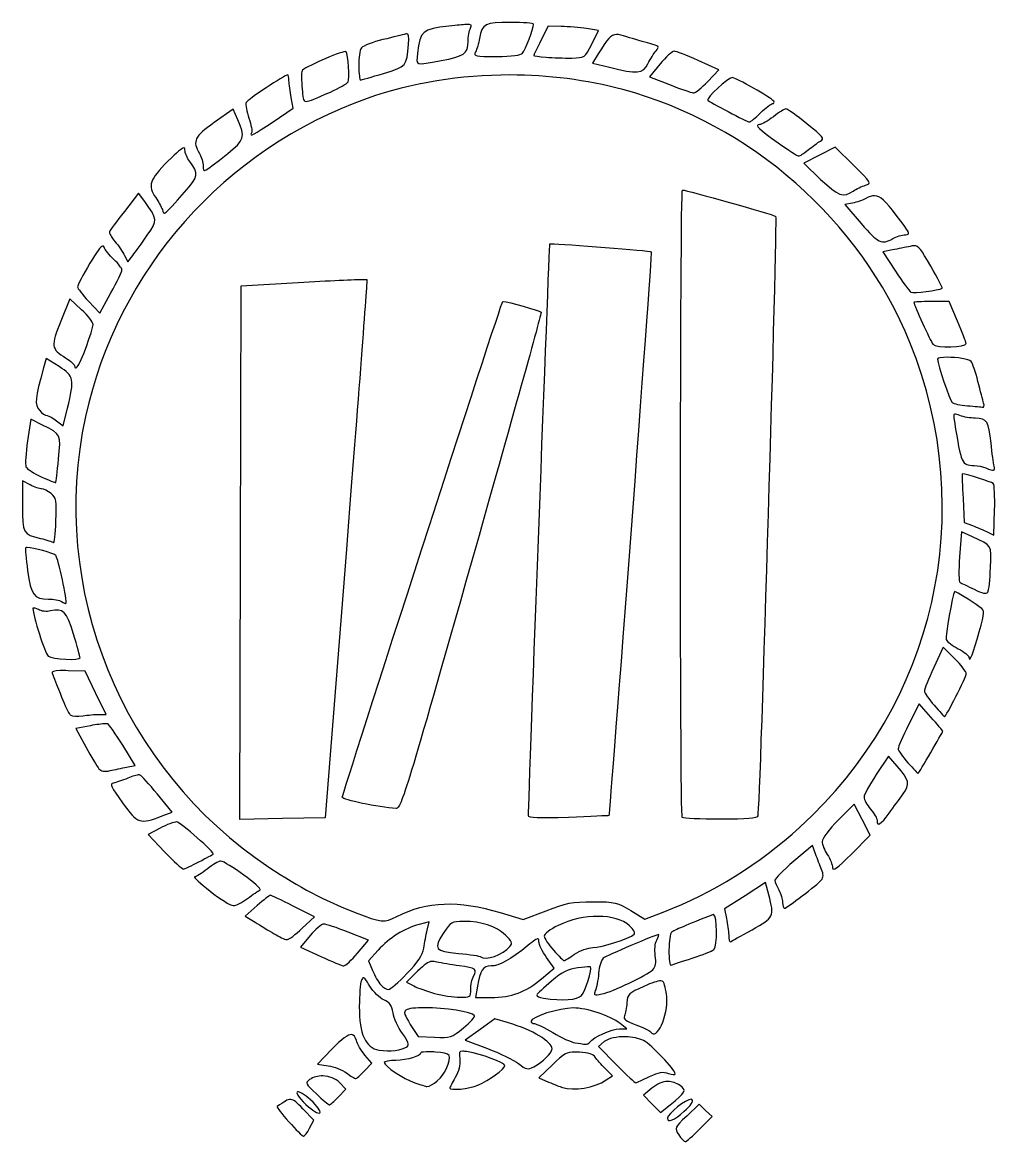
# Model space of a CAD drawing. Extents: x 44 to 335, y 172 to 292.
# Drawn here: x 44.1 to 148.8, y 171.8 to 292.3 of the extents above; entities that cross this region are included whole.
import ezdxf

# ---------------------------------------------------------------- set-up
doc = ezdxf.new("R2010")
doc.units = 0
doc.layers.add('Layer_1', color=7, linetype='CONTINUOUS')

msp = doc.modelspace()

# ---------------------------------------------------------------- linework, layer by layer
at = {"layer": 'Layer_1', "color": 7}
for points in [[(91.844041, 292.076492), (91.844041, 292.076492)], [(96.598825, 292.308555), (96.598825, 292.308555)], [(100.668997, 291.885222), (99.886824, 290.345677)], [(102.074046, 291.867583), (100.668997, 291.885222), (100.668997, 291.885222)], [(105.347714, 289.968645), (106.088547, 291.438185), (104.783819, 291.643789)], [(85.400334, 291.07328), (85.400334, 291.07328)], [(108.008979, 291.005481), (108.008979, 291.005481)], [(78.837564, 289.165525), (78.837564, 289.165525)], [(106.058781, 288.921888), (105.428189, 287.934111), (107.275314, 287.472742)], [(114.223382, 289.204111), (114.223382, 289.204111)], [(117.845967, 285.946428), (119.017299, 287.204301), (116.798107, 288.204206)], [(112.71195, 287.833236), (111.556049, 286.462364), (113.726186, 285.607431)], [(72.655687, 286.664111), (72.655687, 286.664111)], [(96.553074, 286.644818), (96.553074, 286.644818)], [(120.457626, 286.375273), (120.457626, 286.375273)], [(71.068737, 281.614977), (73.205797, 283.056958), (73.004604, 284.225533)], [(66.750517, 282.969864), (64.724249, 281.524026)], [(67.264249, 281.822786), (66.750517, 282.969864), (66.750517, 282.969864)], [(126.263025, 282.995222), (126.263025, 282.995222)], [(61.438454, 278.796613), (61.438454, 278.796613)], [(131.560756, 278.887014), (129.878447, 278.011682), (128.195586, 277.136904), (129.994203, 275.409396)], [(133.54072, 276.921929), (131.560756, 278.887014), (131.560756, 278.887014)], [(56.57839, 273.914499), (55.052076, 271.957686)], [(57.233233, 273.022081), (56.57839, 273.914499), (56.57839, 273.914499)], [(115.120208, 274.252945), (115.120208, 274.252945)], [(135.791883, 273.644957), (135.791883, 273.644957)], [(133.42276, 272.851207), (132.604758, 272.683084), (134.364786, 270.642485)], [(52.701142, 268.229265), (52.701142, 268.229265)], [(100.992562, 268.466289), (100.992562, 268.466289)], [(137.726649, 267.814751), (136.696981, 267.614111), (138.040291, 265.538234)], [(140.043408, 268.254069), (140.043408, 268.254069)], [(55.070265, 267.215582), (55.429105, 266.534278), (55.951659, 267.215582)], [(78.946155, 235.581888), (76.664673, 206.654111), (72.078562, 206.57694), (67.492451, 206.499219), (67.56466, 235.222495), (67.636319, 263.945222), (74.347917, 264.336032)], [(80.990062, 264.632585), (80.990062, 264.632585)], [(51.193017, 262.278347), (52.388603, 261.013305), (53.587495, 263.185096)], [(49.191003, 262.536315), (48.209841, 260.138527)], [(50.44116, 261.372148), (49.191003, 262.536315), (49.191003, 262.536315)], [(95.833187, 262.265666), (95.833187, 262.265666)], [(144.722122, 260.135222), (143.813719, 262.251888), (141.920846, 262.251888), (141.920846, 262.251888)], [(46.623441, 256.133948), (46.344527, 255.12357)], [(48.021875, 255.242081), (46.623441, 256.133948), (46.623441, 256.133948)], [(143.624653, 256.249152), (143.624653, 256.249152)], [(47.739653, 249.415736), (48.445208, 248.86893), (48.915947, 250.762907)], [(44.961528, 249.593779), (44.628043, 247.242848)], [(46.241451, 248.946101), (44.961528, 249.593779), (44.961528, 249.593779)], [(144.433838, 250.125152), (144.433838, 250.125152)], [(145.276646, 243.691366), (145.276646, 243.691366)], [(44.070764, 242.934548), (44.070764, 240.280445)], [(44.90365, 242.503498), (44.070764, 242.934548), (44.070764, 242.934548)], [(145.322948, 241.03506), (145.45579, 238.4449), (146.339388, 238.124093)], [(147.928542, 237.457122), (148.634097, 237.110957), (148.715676, 239.77884)], [(145.15207, 237.464288), (144.950327, 234.772153)], [(146.328915, 236.924098), (145.15207, 237.464288), (145.15207, 237.464288)], [(44.588907, 235.763789), (44.588907, 235.763789)], [(144.4399, 231.013416), (144.4399, 231.013416)], [(45.246507, 229.253385), (45.246507, 229.253385)], [(143.165491, 225.043753), (142.160625, 222.844957)], [(144.418403, 223.80848), (143.165491, 225.043753), (143.165491, 225.043753)], [(48.147551, 222.508714), (48.147551, 222.508714)], [(52.315841, 217.799131), (53.081479, 217.801888), (51.955898, 220.130222), (50.829766, 222.458555), (48.981541, 222.505957)], [(140.600687, 218.938493), (139.466836, 216.68347)], [(141.865725, 217.514152), (140.600687, 218.938493), (140.600687, 218.938493)], [(51.388145, 216.580394), (49.81498, 216.287698), (50.898117, 214.317104)], [(53.009269, 216.787099), (53.009269, 216.787099)], [(55.288547, 212.118859), (56.205216, 212.298555), (54.865214, 214.48247)], [(137.28623, 213.28578), (135.975437, 211.314082)], [(138.222742, 212.227446), (137.28623, 213.28578), (137.28623, 213.28578)], [(56.643984, 211.283766), (56.643984, 211.283766)], [(59.116736, 206.86247), (60.192158, 207.270919), (58.598593, 209.220569)], [(133.60466, 208.150659), (131.876602, 206.407166)], [(133.307557, 202.762529), (135.337132, 204.792104), (134.471173, 206.471657), (133.60466, 208.150659), (133.60466, 208.150659)], [(60.666201, 206.225816), (60.666201, 206.225816)], [(58.897904, 205.545065), (57.608061, 204.859352), (59.38187, 203.005065)], [(129.121628, 203.68857), (127.09536, 201.98256)], [(129.455113, 202.772452), (129.121628, 203.68857), (129.121628, 203.68857)], [(65.406654, 201.997444), (65.406654, 201.997444)], [(124.064228, 199.701631), (121.853302, 198.276739), (119.64293, 196.8524), (119.852392, 195.826587)], [(124.412595, 198.380368), (124.064228, 199.701631), (124.064228, 199.701631)], [(70.764465, 198.328555), (70.764465, 198.328555)], [(69.339576, 197.207932), (68.044771, 196.087863), (69.11027, 195.428059)], [(74.200743, 194.769357), (75.511533, 196.007387), (73.203043, 197.168246)], [(95.486471, 196.463241), (97.963632, 195.703665), (100.438591, 196.663331)], [(109.555139, 196.683177), (111.068225, 195.743354), (113.059216, 196.513954)], [(76.515846, 195.225764), (76.515846, 195.225764)], [(87.85269, 195.471055), (86.775617, 195.182218)], [(87.643231, 194.571472), (87.85269, 195.471055), (87.85269, 195.471055)], [(91.584969, 195.506333), (91.584969, 195.506333)], [(106.047204, 196.055343), (106.047204, 196.055343)], [(118.475455, 196.248267), (118.475455, 196.248267)], [(80.143945, 192.091001), (81.309216, 193.473449), (79.129709, 194.350432)], [(112.566427, 194.095222), (112.566427, 194.095222)], [(75.04796, 193.987735), (74.013881, 192.750805), (76.187323, 191.742081)], [(99.565466, 193.630546), (99.565466, 193.630546)], [(82.356523, 192.414566), (81.319686, 191.266384), (81.7557, 190.221832)], [(99.940841, 189.316737), (101.324393, 190.483107), (100.496466, 191.626328)], [(88.174048, 191.192521), (88.174048, 191.192521)], [(105.100769, 190.613192), (105.100769, 190.613192)], [(80.777292, 189.440209), (80.777292, 189.440209)], [(86.61466, 190.139149), (85.431754, 188.95624), (86.188019, 188.559915)], [(93.044589, 188.521333), (92.845599, 187.321888), (94.528459, 187.321888)], [(112.786914, 189.106171), (112.786914, 189.106171)], [(87.37589, 186.206778), (87.37589, 186.206778)], [(103.337431, 186.193), (103.337431, 186.193)], [(85.825322, 184.426904), (86.656553, 183.116664), (88.435327, 183.031778)], [(94.940216, 185.013398), (93.330669, 183.871832), (91.721672, 182.730263), (94.135993, 181.82186)], [(96.387158, 184.584553), (94.940216, 185.013398), (94.940216, 185.013398)], [(108.335851, 183.941834), (109.122986, 183.947899), (108.417431, 184.502971)], [(79.522173, 183.320615), (79.522173, 183.320615)], [(103.552955, 182.443632), (103.552955, 182.444182)], [(106.709216, 182.568758), (106.067047, 182.048961), (108.018351, 180.068997)], [(108.996757, 183.085798), (108.996757, 183.085798)], [(77.388971, 181.7491), (75.820764, 180.126876), (76.973354, 179.972534)], [(80.885882, 179.404231), (81.682387, 180.235463), (80.938799, 181.119612)], [(87.917734, 181.464123), (87.917734, 181.464123)], [(91.464805, 181.541845), (91.464805, 181.541845)], [(103.576659, 181.447035), (103.576659, 181.447035)], [(101.128158, 180.083329), (99.645941, 178.66946), (100.715851, 178.216914)], [(106.913164, 178.4374), (107.597773, 178.886088), (106.808434, 179.655584)], [(76.42214, 178.866796), (76.42214, 178.866796)], [(73.699136, 177.172912), (73.699136, 177.172912)], [(78.076888, 176.59579), (78.886073, 177.44025), (78.221307, 178.148012)], [(111.808508, 177.546083), (110.923256, 176.800842), (111.831659, 175.863776), (112.739509, 174.927261), (113.780756, 175.751878)], [(113.553655, 178.267624), (113.553655, 178.267624)], [(72.964918, 176.336165), (72.964918, 176.336165)], [(116.065543, 176.353254), (116.065543, 176.353254)], [(74.991736, 173.245502), (75.44759, 174.126346), (74.25421, 175.342326)], [(116.919925, 175.815818), (115.577166, 174.547472)], [(116.971188, 173.156207), (118.307335, 174.512747), (117.613354, 175.164283), (116.919925, 175.815818), (116.919925, 175.815818)]]:
    msp.add_lwpolyline(points, dxfattribs=at)
for points in [[(89.983688, 291.897346), (87.088105, 291.568221), (86.90433, 291.409807), (86.605841, 288.992444)], [(91.844041, 292.076492), (91.476023, 292.062567), (90.888284, 292.000168), (89.983688, 291.897346)], [(92.309267, 291.703871), (92.461232, 291.987821), (92.457405, 292.099699), (91.844041, 292.076492)], [(92.048542, 290.245355), (92.048542, 290.779831), (92.165898, 291.435983), (92.309267, 291.703871)], [(96.598825, 292.308555), (93.837639, 292.308555), (93.582149, 292.176611), (93.280507, 290.588763)], [(99.100239, 292.096888), (99.102497, 292.213305), (97.97682, 292.308555), (96.598825, 292.308555)], [(97.918434, 288.994648), (98.204082, 289.338832), (99.091942, 291.669268), (99.100239, 292.096888)], [(104.783819, 291.643789), (104.066024, 291.756892), (102.84666, 291.857677), (102.074046, 291.867583)], [(82.876319, 290.449856), (81.789764, 290.190158), (80.752391, 289.793029), (80.570586, 289.567359)], [(85.282924, 291.050129), (85.046044, 290.979844), (83.962875, 290.709557), (82.876319, 290.449856)], [(85.400334, 291.07328), (85.365409, 291.07094), (85.326384, 291.063024), (85.282924, 291.050129)], [(85.623025, 289.979118), (85.686804, 290.825573), (85.644807, 291.089657), (85.400334, 291.07328)], [(93.280507, 290.588763), (93.180109, 290.06028), (92.984422, 289.405194), (92.845599, 289.133555)], [(108.008979, 291.005481), (107.392811, 291.005758), (107.070119, 290.506295), (106.058781, 288.921888)], [(109.122986, 290.750268), (108.629453, 290.901748), (108.289056, 291.005354), (108.008979, 291.005481)], [(111.619992, 290.024869), (111.02292, 290.185747), (109.899097, 290.512058), (109.122986, 290.750268)], [(80.570586, 289.567359), (80.388785, 289.341691), (80.256016, 288.469506), (80.275687, 287.628735)], [(82.929236, 286.813488), (85.466544, 287.587415), (85.440506, 287.556791), (85.623025, 289.979118)], [(89.144187, 288.187117), (91.571815, 288.621765), (92.048542, 288.959813), (92.048542, 290.245355)], [(99.886824, 290.345677), (99.456466, 289.49872), (99.104097, 288.775398), (99.104097, 288.738331)], [(103.196319, 288.473197), (104.606096, 288.498987), (104.607275, 288.499994), (105.347714, 289.968645)], [(111.407773, 287.863555), (111.663311, 288.368027), (112.059511, 288.994854), (112.288616, 289.256474)], [(112.288616, 289.256474), (112.667536, 289.689169), (112.607496, 289.758787), (111.619992, 290.024869)], [(78.837564, 289.165525), (78.203936, 289.129593), (74.296357, 287.425984), (74.171528, 287.100672)], [(78.918593, 289.14954), (78.907541, 289.162867), (78.879807, 289.167918), (78.837564, 289.165525)], [(79.123094, 285.899573), (79.30638, 286.187751), (79.136596, 288.886659), (78.918593, 289.14954)], [(86.605841, 288.992444), (86.437368, 287.628032), (86.28783, 287.675705), (89.144187, 288.187117)], [(92.845599, 289.133555), (92.614451, 288.681249), (92.80529, 288.639666), (95.108889, 288.639666)], [(95.108889, 288.639666), (96.785297, 288.639666), (97.722075, 288.758053), (97.918434, 288.994648)], [(99.104097, 288.738331), (99.104097, 288.701267), (99.707347, 288.620692), (100.444653, 288.559188)], [(100.444653, 288.559188), (101.181958, 288.497694), (102.420389, 288.459002), (103.196319, 288.473197)], [(114.223382, 289.204111), (114.027929, 289.204111), (113.347709, 288.58721), (112.71195, 287.833236)], [(116.798107, 288.204206), (115.577535, 288.754279), (114.418832, 289.204111), (114.223382, 289.204111)], [(74.171528, 287.100672), (74.08937, 286.886592), (74.094298, 286.012194), (74.182551, 285.157086)], [(80.275687, 287.628735), (80.295372, 286.787964), (80.373923, 286.099666), (80.450422, 286.099666)], [(80.450422, 286.099666), (80.526918, 286.099666), (81.642489, 286.421004), (82.929236, 286.813488)], [(107.275314, 287.472742), (110.248248, 286.73017), (110.863053, 286.788192), (111.407773, 287.863555)], [(72.655687, 286.664111), (72.330496, 286.664111), (68.261859, 283.961483), (68.150605, 283.671562)], [(72.759866, 286.029111), (72.735897, 286.378361), (72.688986, 286.664111), (72.655687, 286.664111)], [(73.004604, 284.225533), (72.893995, 284.868243), (72.783827, 285.679861), (72.759866, 286.029111)], [(77.222505, 284.810373), (78.148561, 285.221653), (79.003689, 285.711834), (79.123094, 285.899573)], [(96.553074, 286.644818), (91.248574, 286.650414), (85.949494, 285.802345), (81.182986, 284.119149)], [(108.692487, 285.074404), (104.808099, 286.120051), (100.678793, 286.640463), (96.553074, 286.644818)], [(113.726186, 285.607431), (114.919732, 285.137085), (116.071382, 284.737995), (116.285478, 284.720525)], [(116.285478, 284.720525), (116.499575, 284.703067), (117.201826, 285.254724), (117.845967, 285.946428)], [(120.457626, 286.375273), (120.055823, 286.366629), (117.639338, 284.121827), (117.828328, 283.932837)], [(124.941762, 283.819288), (124.716839, 284.183222), (120.856127, 286.383853), (120.457626, 286.375273)], [(74.182551, 285.157086), (74.364201, 283.397089), (74.10601, 283.426279), (77.222505, 284.810373)], [(139.597474, 257.841613), (134.25363, 270.987428), (122.478707, 281.363266), (108.692487, 285.074404)], [(81.182986, 284.119149), (65.854667, 278.706254), (54.280494, 265.628466), (50.864493, 249.86167)], [(68.150605, 283.671562), (68.069624, 283.460524), (68.204357, 282.698344), (68.449912, 281.977678)], [(117.828328, 283.932837), (117.902804, 283.858359), (118.895314, 283.302669), (120.034293, 282.698115)], [(123.535062, 282.571888), (124.07834, 283.115166), (124.653017, 283.559666), (124.812227, 283.559666)], [(124.812227, 283.559666), (124.971437, 283.559666), (125.029883, 283.676707), (124.941762, 283.819288)], [(120.034293, 282.698115), (121.173274, 282.093561), (122.204655, 281.595919), (122.326245, 281.591827)], [(122.326245, 281.591827), (122.447837, 281.587743), (122.991784, 282.028611), (123.535062, 282.571888)], [(124.907034, 282.156821), (124.297299, 281.695473), (123.632417, 281.314473), (123.429228, 281.310155)], [(126.263025, 282.995222), (126.127169, 282.995222), (125.51677, 282.61817), (124.907034, 282.156821)], [(128.505368, 281.403311), (127.40793, 282.278939), (126.398884, 282.995222), (126.263025, 282.995222)], [(64.724249, 281.524026), (62.574616, 279.990159), (62.355555, 279.536038), (63.120764, 278.197444)], [(66.170638, 278.194136), (67.953924, 279.599465), (68.077142, 280.007135), (67.264249, 281.822786)], [(68.743711, 280.419944), (68.438406, 279.925948), (68.973435, 280.201081), (71.068737, 281.614977)], [(68.449912, 281.977678), (68.695466, 281.257015), (68.827667, 280.555783), (68.743711, 280.419944)], [(123.429228, 281.310155), (122.823348, 281.297277), (123.281917, 280.841801), (125.414154, 279.339561)], [(129.971602, 279.523665), (130.441429, 279.779167), (130.27837, 279.988663), (128.505368, 281.403311)], [(61.438454, 278.796613), (61.231391, 278.779231), (60.742579, 278.350296), (59.734097, 277.350777)], [(61.568542, 278.580538), (61.568542, 278.727666), (61.532575, 278.804515), (61.438454, 278.796613)], [(62.085031, 277.318254), (61.801008, 277.688436), (61.568542, 278.256705), (61.568542, 278.580538)], [(125.414154, 279.339561), (126.526115, 278.556143), (127.528354, 277.915222), (127.641615, 277.915222)], [(127.641615, 277.915222), (127.75488, 277.915222), (128.20661, 278.212354), (128.645378, 278.575577)], [(128.645378, 278.575577), (129.084149, 278.938797), (129.680795, 279.365517), (129.971602, 279.523665)], [(59.734097, 277.350777), (57.746093, 275.38044), (57.527373, 274.730431), (58.418346, 273.44321)], [(61.524995, 274.030255), (63.04497, 275.737031), (63.090851, 276.007309), (62.085031, 277.318254)], [(63.120764, 278.197444), (63.342596, 277.809388), (63.528671, 277.19895), (63.534174, 276.840903)], [(63.534174, 276.840903), (63.54559, 276.097911), (63.446906, 276.047681), (66.170638, 278.194136)], [(134.829463, 274.772742), (135.491446, 274.949783), (135.437344, 275.039834), (133.54072, 276.921929)], [(129.994203, 275.409396), (131.884666, 273.594078), (132.433723, 273.393974), (133.491661, 274.134985)], [(133.491661, 274.134985), (133.847321, 274.384097), (134.449405, 274.671097), (134.829463, 274.772742)], [(59.134375, 272.15006), (59.358372, 271.532786), (59.167646, 271.383197), (61.524995, 274.030255)], [(115.097058, 206.701513), (114.835706, 206.96285), (114.858772, 274.244846), (115.120208, 274.252945)], [(115.120208, 274.252945), (115.514284, 274.26514), (124.925974, 271.618415), (125.140201, 271.435134)], [(135.791883, 273.644957), (135.509491, 273.652862), (135.217569, 273.54404), (134.857575, 273.350607)], [(138.131793, 271.563568), (136.987274, 273.046019), (136.41315, 273.627561), (135.791883, 273.644957)], [(57.510494, 269.38792), (58.643932, 271.019918), (58.637193, 271.108312), (57.233233, 273.022081)], [(58.418346, 273.44321), (58.703535, 273.031194), (59.025801, 272.449257), (59.134375, 272.15006)], [(134.857575, 273.350607), (134.51853, 273.16843), (133.872749, 272.943826), (133.42276, 272.851207)], [(55.052076, 271.957686), (54.212414, 270.881519), (53.488302, 269.892846), (53.443076, 269.76054)], [(125.140201, 271.435134), (125.34335, 271.261328), (123.452007, 207.596902), (123.22197, 206.865777)], [(139.11957, 269.438632), (139.706155, 269.44772), (139.616471, 269.640517), (138.131793, 271.563568)], [(134.364786, 270.642485), (136.187208, 268.5303), (136.577824, 268.344527), (137.768542, 269.025222)], [(53.443076, 269.76054), (53.39785, 269.628235), (53.66477, 269.154663), (54.036186, 268.708272)], [(55.951659, 267.215582), (56.23926, 267.590175), (56.940876, 268.567754), (57.510494, 269.38792)], [(137.768542, 269.025222), (138.156597, 269.247048), (138.764732, 269.43327), (139.11957, 269.438632)], [(52.701142, 268.229265), (52.49109, 268.190634), (52.095654, 267.63929), (51.333025, 266.366708)], [(52.856034, 268.104692), (52.820375, 268.198057), (52.771159, 268.242143), (52.701142, 268.229265)], [(53.919326, 266.785633), (53.43753, 267.241535), (52.959071, 267.834859), (52.856034, 268.104692)], [(54.036186, 268.708272), (54.407602, 268.261853), (54.872958, 267.590175), (55.070265, 267.215582)], [(98.543511, 206.887274), (98.567816, 209.1654), (100.788817, 268.402182), (100.852001, 268.45747)], [(100.852001, 268.45747), (100.859503, 268.464031), (100.907813, 268.466622), (100.992562, 268.466289)], [(100.992562, 268.466289), (102.263758, 268.46128), (111.645977, 267.72538), (111.762204, 267.609149)], [(111.762204, 267.609149), (111.854076, 267.517286), (107.298038, 206.977738), (107.193732, 206.90436)], [(139.633853, 268.193437), (139.151278, 268.095195), (138.292925, 267.92493), (137.726649, 267.814751)], [(140.043408, 268.254069), (139.925781, 268.250697), (139.793873, 268.226011), (139.633853, 268.193437)], [(141.843125, 266.062989), (140.7906, 267.887756), (140.553121, 268.268686), (140.043408, 268.254069)], [(51.333025, 266.366708), (50.598465, 265.140961), (49.997431, 264.004531), (49.997431, 263.841042)], [(54.790797, 265.656744), (54.79332, 265.821731), (54.401119, 266.329731), (53.919326, 266.785633)], [(53.587495, 263.185096), (54.246845, 264.379517), (54.78826, 265.491757), (54.790797, 265.656744)], [(138.040291, 265.538234), (138.779086, 264.396532), (139.530952, 263.37134), (139.711024, 263.26006)], [(143.082258, 263.692212), (143.133171, 263.726248), (142.57563, 264.793046), (141.843125, 266.062989)], [(74.347917, 264.336032), (77.577947, 264.52413), (80.323365, 264.645364), (80.990062, 264.632585)], [(81.14385, 264.618254), (81.189977, 264.558536), (80.200926, 251.492163), (78.946155, 235.581888)], [(80.990062, 264.632585), (81.085303, 264.630759), (81.138085, 264.625722), (81.14385, 264.618254)], [(49.997431, 263.841042), (49.997431, 263.677523), (50.535499, 262.974222), (51.193017, 262.278347)], [(139.711024, 263.26006), (139.97377, 263.097669), (142.719431, 263.449642), (143.082258, 263.692212)], [(78.505733, 208.873853), (78.509986, 209.24523), (95.599671, 262.087277), (95.770898, 262.258501)], [(95.770898, 262.258501), (95.777727, 262.265331), (95.799162, 262.26749), (95.833187, 262.265666)], [(95.833187, 262.265666), (96.343546, 262.238328), (99.712297, 261.293623), (99.912729, 261.107014)], [(140.027423, 262.158179), (140.025047, 261.921056), (141.820429, 257.978666), (142.075738, 257.660263)], [(141.920846, 262.251888), (140.87987, 262.251888), (140.027987, 262.20977), (140.027423, 262.158179)], [(51.690764, 259.782444), (51.690764, 260.016858), (51.128555, 260.732012), (50.44116, 261.372148)], [(99.912729, 261.107014), (99.969433, 261.054211), (96.611099, 249.003257), (92.449825, 234.32677)], [(48.209841, 260.138527), (47.11284, 257.458036), (47.152148, 257.157837), (48.724123, 256.186315)], [(49.977034, 255.210664), (50.315721, 255.5576), (51.690764, 259.225958), (51.690764, 259.782444)], [(145.650921, 257.725306), (145.639954, 257.886653), (145.221881, 258.971055), (144.722122, 260.135222)], [(127.749653, 205.64759), (142.366198, 218.946212), (147.039677, 239.533832), (139.597474, 257.841613)], [(142.075738, 257.660263), (142.425383, 257.224229), (145.680963, 257.283431), (145.650921, 257.725306)], [(48.724123, 256.186315), (49.269365, 255.849341), (49.715208, 255.431664), (49.715208, 255.258069)], [(143.624653, 256.249152), (143.029074, 256.251282), (142.567395, 256.189685), (142.569627, 256.043)], [(142.569627, 256.043), (142.577693, 255.512732), (143.886236, 251.647213), (144.143897, 251.392395)], [(146.195519, 255.807079), (145.982264, 256.065205), (144.617285, 256.245604), (143.624653, 256.249152)], [(146.930291, 253.644111), (146.675402, 254.653055), (146.344759, 255.626428), (146.195519, 255.807079)], [(46.344527, 255.12357), (45.440891, 251.850865), (45.371865, 251.129511), (45.904658, 250.540767)], [(48.915947, 250.762907), (49.695907, 253.899976), (49.63322, 254.214287), (48.021875, 255.242081)], [(49.715208, 255.258069), (49.715208, 255.059526), (49.812403, 255.042008), (49.977034, 255.210664)], [(147.539383, 251.315777), (147.459488, 251.587416), (147.185177, 252.635166), (146.930291, 253.644111)], [(144.143897, 251.392395), (144.285276, 251.252554), (145.035764, 251.089754), (145.811875, 251.030798)], [(145.811875, 251.030798), (146.587986, 250.971842), (147.327067, 250.901091), (147.453945, 250.873151)], [(147.453945, 250.873151), (147.580821, 250.845183), (147.619277, 251.044138), (147.539383, 251.315777)], [(45.904658, 250.540767), (46.186121, 250.229758), (46.555446, 249.972543), (46.725417, 249.969157)], [(46.725417, 249.969157), (46.895385, 249.965714), (47.351594, 249.716585), (47.739653, 249.415736)], [(50.864493, 249.86167), (46.836268, 231.269155), (54.714338, 211.909215), (70.599653, 201.364098)], [(144.433838, 250.125152), (144.266996, 250.107759), (144.293477, 249.892353), (144.383675, 249.338015)], [(144.97127, 249.973015), (144.703611, 250.074776), (144.533942, 250.135586), (144.433838, 250.125152)], [(146.642557, 249.693), (146.12839, 249.693), (145.376228, 249.819034), (144.97127, 249.973015)], [(148.334786, 247.011888), (148.107411, 249.343552), (147.887086, 249.693), (146.642557, 249.693)], [(47.955731, 245.272804), (48.219766, 248.023568), (48.267956, 247.920139), (46.241451, 248.946101)], [(144.383675, 249.338015), (145.137993, 244.702148), (145.164347, 244.643877), (146.517431, 244.597565)], [(44.628043, 247.242848), (44.444463, 245.949649), (44.367275, 244.700833), (44.456615, 244.468028)], [(148.670478, 244.542444), (148.591899, 244.814083), (148.440744, 245.925333), (148.334786, 247.011888)], [(47.658624, 242.762017), (47.691669, 242.785695), (47.825429, 243.915315), (47.955731, 245.272804)], [(44.456615, 244.468028), (44.545953, 244.235222), (45.28923, 243.74627), (46.108606, 243.381582)], [(145.229241, 243.682547), (145.207722, 243.651022), (145.249824, 242.459689), (145.322948, 241.03506)], [(145.276646, 243.691366), (145.250095, 243.692213), (145.233971, 243.689478), (145.229241, 243.682547)], [(148.574565, 242.651222), (148.368535, 242.840585), (145.674896, 243.678672), (145.276646, 243.691366)], [(146.517431, 244.597565), (146.905486, 244.584272), (147.476986, 244.464156), (147.787431, 244.330777)], [(147.787431, 244.330777), (148.648222, 243.960869), (148.826361, 244.003541), (148.670478, 244.542444)], [(46.14223, 242.073), (45.918882, 242.073), (45.361609, 242.266686), (44.90365, 242.503498)], [(46.108606, 243.381582), (46.927984, 243.016895), (47.625579, 242.73831), (47.658624, 242.762017)], [(148.715676, 239.77884), (148.760406, 241.246142), (148.696906, 242.538813), (148.574565, 242.651222)], [(47.156466, 241.579111), (46.821872, 241.85075), (46.365575, 242.073), (46.14223, 242.073)], [(47.681775, 238.59097), (47.757416, 240.858795), (47.709574, 241.130067), (47.156466, 241.579111)], [(44.070764, 240.280445), (44.070764, 237.306246), (44.145965, 237.169577), (46.008838, 236.751014)], [(47.408925, 236.287994), (47.513257, 236.182923), (47.636018, 237.219119), (47.681775, 238.59097)], [(146.339388, 238.124093), (146.825408, 237.947619), (147.540486, 237.647481), (147.928542, 237.457122)], [(46.008838, 236.751014), (46.674509, 236.601464), (47.304596, 236.393066), (47.408925, 236.287994)], [(148.274154, 233.600818), (148.35923, 236.143951), (148.48126, 235.935897), (146.328915, 236.924098)], [(44.409761, 235.73292), (44.359356, 235.682515), (44.46007, 234.580158), (44.633555, 233.283318)], [(44.588907, 235.763789), (44.495802, 235.765392), (44.432965, 235.756121), (44.409761, 235.73292)], [(47.652562, 234.918776), (47.368212, 235.193353), (45.240637, 235.752565), (44.588907, 235.763789)], [(48.762708, 229.741209), (48.939086, 229.930806), (47.926275, 234.654447), (47.652562, 234.918776)], [(92.449825, 234.32677), (85.502688, 209.824776), (84.836421, 207.645391), (84.303416, 207.67937)], [(144.950327, 234.772153), (144.836989, 233.260458), (144.8576, 232.037728), (144.997729, 231.984105)], [(44.633555, 233.283318), (44.985757, 230.650524), (45.298749, 230.222579), (46.876451, 230.215805)], [(147.991932, 230.957742), (148.10431, 231.130857), (148.23131, 232.32015), (148.274154, 233.600818)], [(144.997729, 231.984105), (145.134993, 231.931584), (145.818931, 231.608462), (146.517431, 231.265872)], [(46.876451, 230.215805), (47.428867, 230.213435), (48.067491, 230.092881), (48.295828, 229.948468)], [(144.412891, 231.010109), (144.178994, 230.697039), (143.390956, 226.169131), (143.514408, 225.847426)], [(144.4399, 231.013416), (144.425518, 231.016035), (144.416532, 231.014983), (144.412891, 231.010109)], [(147.171723, 229.313468), (146.03281, 230.120366), (144.655625, 230.974131), (144.4399, 231.013416)], [(146.517431, 231.265872), (147.402649, 230.83173), (147.849511, 230.738314), (147.991932, 230.957742)], [(45.246507, 229.253385), (45.216507, 229.24701), (45.199653, 229.231231), (45.199653, 229.20543)], [(45.199653, 229.20543), (45.199653, 228.418256), (46.506438, 224.362059), (46.850543, 224.081333)], [(45.790556, 229.076996), (45.546879, 229.207403), (45.3365, 229.272511), (45.246507, 229.253385)], [(47.084257, 228.937539), (46.69746, 228.840455), (46.115458, 228.903119), (45.790556, 229.076996)], [(49.57079, 226.448249), (48.820482, 228.908126), (48.448666, 229.279988), (47.084257, 228.937539)], [(48.295828, 229.948468), (48.524166, 229.804054), (48.734458, 229.710842), (48.762708, 229.741209)], [(147.069748, 226.691888), (147.662135, 228.865451), (147.665846, 228.963399), (147.171723, 229.313468)], [(145.961806, 223.934707), (145.978663, 223.253028), (146.456984, 224.443537), (147.069748, 226.691888)], [(50.279653, 223.925888), (50.279653, 224.034289), (49.960838, 225.1695), (49.57079, 226.448249)], [(143.514408, 225.847426), (143.598767, 225.627575), (144.181864, 225.185214), (144.810316, 224.86461)], [(144.810316, 224.86461), (145.438769, 224.544005), (145.957092, 224.125602), (145.961806, 223.934707)], [(46.850543, 224.081333), (47.29997, 223.714642), (50.279653, 223.579601), (50.279653, 223.925888)], [(145.670764, 222.185152), (145.670764, 222.398823), (145.107403, 223.129228), (144.418403, 223.80848)], [(48.147551, 222.508714), (47.4585, 222.488716), (47.194453, 222.398741), (47.263953, 222.223735)], [(47.263953, 222.223735), (48.650203, 218.733157), (49.017987, 217.907987), (49.272032, 217.72141)], [(48.981541, 222.505957), (48.65403, 222.514291), (48.377235, 222.515381), (48.147551, 222.508714)], [(142.160625, 222.844957), (141.607848, 221.635663), (141.155208, 220.496329), (141.155208, 220.313223)], [(143.318176, 217.546675), (143.448332, 217.471547), (145.670764, 221.8534), (145.670764, 222.185152)], [(141.155208, 220.313223), (141.155208, 220.130146), (141.631458, 219.439023), (142.213542, 218.776986)], [(142.213542, 218.776986), (142.795625, 218.114949), (143.292861, 217.56135), (143.318176, 217.546675)], [(49.272032, 217.72141), (49.438199, 217.599377), (50.018597, 217.566013), (50.561875, 217.647547)], [(50.561875, 217.647547), (51.105153, 217.729081), (51.894562, 217.796309), (52.315841, 217.799131)], [(143.130764, 215.981775), (143.130764, 216.041381), (142.561457, 216.730787), (141.865725, 217.514152)], [(53.009269, 216.787099), (52.668438, 216.779572), (52.036988, 216.701151), (51.388145, 216.580394)], [(53.242986, 216.770013), (53.204181, 216.784229), (53.122881, 216.789608), (53.009269, 216.787099)], [(54.865214, 214.48247), (54.128281, 215.683636), (53.398208, 216.713146), (53.242986, 216.770013)], [(139.466836, 216.68347), (138.843179, 215.443078), (138.332986, 214.280435), (138.332986, 214.099926)], [(140.488789, 211.43425), (140.57045, 211.471644), (143.130764, 215.878623), (143.130764, 215.981775)], [(50.898117, 214.317104), (51.493886, 213.233258), (52.131138, 212.166334), (52.314187, 211.945777)], [(138.332986, 214.099926), (138.332986, 213.919417), (138.809236, 213.241677), (139.391319, 212.594005)], [(53.509774, 211.741827), (53.984133, 211.850228), (54.784447, 212.019855), (55.288547, 212.118859)], [(138.87428, 209.232693), (139.635103, 210.274686), (139.532154, 210.748066), (138.222742, 212.227446)], [(139.391319, 212.594005), (139.973403, 211.946305), (140.467311, 211.424372), (140.488789, 211.43425)], [(52.314187, 211.945777), (52.544991, 211.667676), (52.911646, 211.605175), (53.509774, 211.741827)], [(55.405404, 210.932642), (54.836884, 210.689677), (54.143258, 210.453448), (53.863655, 210.407333)], [(56.643984, 211.283766), (56.41874, 211.288905), (55.902857, 211.145262), (55.405404, 210.932642)], [(56.721705, 211.272192), (56.702283, 211.279225), (56.676163, 211.283032), (56.643984, 211.283766)], [(58.598593, 209.220569), (57.721935, 210.292788), (56.877102, 211.215945), (56.721705, 211.272192)], [(135.975437, 211.314082), (135.254345, 210.229643), (134.664097, 209.136523), (134.664097, 208.88543)], [(53.863655, 210.407333), (53.441456, 210.337681), (53.608893, 209.975319), (54.851433, 208.270273)], [(84.303416, 207.67937), (82.372612, 207.802447), (78.5026, 208.599674), (78.505733, 208.873853)], [(134.664097, 208.88543), (134.664097, 208.634337), (134.981597, 208.051802), (135.369653, 207.590626)], [(137.363398, 207.159023), (137.839004, 207.812678), (138.518883, 208.745945), (138.87428, 209.232693)], [(54.851433, 208.270273), (56.500514, 206.007387), (56.696009, 205.943018), (59.116736, 206.86247)], [(135.369653, 207.590626), (135.757708, 207.129446), (136.075208, 206.571312), (136.075208, 206.350389)], [(60.666201, 206.225816), (60.402778, 206.228751), (59.607255, 205.922227), (58.897904, 205.545065)], [(64.612904, 202.736623), (64.876409, 202.846464), (61.05891, 206.221582), (60.666201, 206.225816)], [(102.843542, 206.71364), (99.645078, 206.596179), (98.540971, 206.640894), (98.543511, 206.887274)], [(107.193732, 206.90436), (107.168439, 206.88658), (105.210681, 206.800564), (102.843542, 206.71364)], [(119.198099, 206.513), (117.045988, 206.513), (115.200529, 206.598022), (115.097058, 206.701513)], [(123.22197, 206.865777), (123.140191, 206.605879), (122.081101, 206.513), (119.198099, 206.513)], [(131.876602, 206.407166), (130.926126, 205.448147), (130.149617, 204.41321), (130.150746, 204.106942)], [(136.075208, 206.350389), (136.075208, 205.675031), (136.458619, 205.91558), (137.363398, 207.159023)], [(113.059216, 196.513954), (118.471304, 198.610413), (123.347034, 201.641954), (127.749653, 205.64759)], [(130.150746, 204.106942), (130.151767, 203.800677), (130.404588, 203.168666), (130.712986, 202.703)], [(59.38187, 203.005065), (60.357543, 201.985227), (61.261602, 201.150777), (61.391049, 201.150777)], [(63.079424, 201.926888), (63.878412, 202.35375), (64.568538, 202.718279), (64.612904, 202.736623)], [(130.091767, 201.109435), (129.925101, 201.520237), (129.638549, 202.268657), (129.455113, 202.772452)], [(130.712986, 202.703), (131.021384, 202.237333), (131.274648, 201.603733), (131.275777, 201.294643)], [(131.275777, 201.294643), (131.277188, 200.8686), (131.768822, 201.223797), (133.307557, 202.762529)], [(61.391049, 201.150777), (61.520496, 201.150777), (62.280436, 201.500027), (63.079424, 201.926888)], [(65.406654, 201.997444), (65.201168, 201.997444), (64.553397, 201.616444), (63.967431, 201.150777)], [(69.653215, 198.893), (70.036188, 199.04904), (66.003066, 201.997444), (65.406654, 201.997444)], [(70.599653, 201.364098), (73.973168, 199.124664), (76.441292, 197.826527), (79.903063, 196.470957)], [(127.09536, 201.98256), (125.9808, 201.044368), (125.072961, 200.124623), (125.078465, 199.938102)], [(62.612544, 200.304111), (62.453306, 200.304111), (63.201347, 199.611159), (64.274457, 198.764013)], [(63.967431, 201.150777), (63.381464, 200.685111), (62.771782, 200.304111), (62.612544, 200.304111)], [(130.059797, 199.954087), (130.306053, 200.254908), (130.314728, 200.559891), (130.091767, 201.109435)], [(68.30384, 197.975777), (68.855514, 198.402638), (69.462715, 198.815388), (69.653215, 198.893)], [(125.078465, 199.938102), (125.083962, 199.751582), (125.270043, 199.281055), (125.491875, 198.893)], [(125.491875, 198.893), (125.713707, 198.504944), (125.899782, 197.901694), (125.905285, 197.552444)], [(126.077816, 196.917444), (126.31488, 196.917444), (129.666114, 199.473181), (130.059797, 199.954087)], [(64.274457, 198.764013), (65.347565, 197.916866), (66.4674, 197.218282), (66.763194, 197.21179)], [(66.763194, 197.21179), (67.058986, 197.205215), (67.752169, 197.548916), (68.30384, 197.975777)], [(70.764465, 198.328555), (70.692848, 198.328555), (70.051676, 197.824249), (69.339576, 197.207932)], [(73.203043, 197.168246), (71.93339, 197.806633), (70.836079, 198.328555), (70.764465, 198.328555)], [(84.386098, 196.049278), (87.59365, 197.685658), (91.077878, 197.815594), (95.486471, 196.463241)], [(122.605159, 194.608954), (125.004209, 195.949989), (125.036306, 196.017322), (124.412595, 198.380368)], [(79.903063, 196.470957), (82.737514, 195.361005), (82.98997, 195.337033), (84.386098, 196.049278)], [(100.438591, 196.663331), (102.60374, 197.502914), (103.235368, 197.623), (105.477798, 197.623)], [(105.477798, 197.623), (107.89191, 197.623), (108.130035, 197.568367), (109.555139, 196.683177)], [(125.905285, 197.552444), (125.910786, 197.203194), (125.988414, 196.917444), (126.077816, 196.917444)], [(69.11027, 195.428059), (69.696513, 195.065347), (70.620819, 194.500434), (71.164097, 194.172943)], [(76.515846, 195.225764), (76.277078, 195.224946), (75.616483, 194.66789), (75.04796, 193.987735)], [(79.129709, 194.350432), (77.930821, 194.83275), (76.754615, 195.225764), (76.515846, 195.225764)], [(91.584969, 195.506333), (90.26512, 195.506333), (90.162312, 195.44968), (89.423105, 194.309643)], [(96.058632, 194.040651), (95.038675, 194.993433), (93.472147, 195.506333), (91.584969, 195.506333)], [(106.047204, 196.055343), (104.644097, 196.058941), (103.083064, 195.730352), (101.731741, 195.069219)], [(109.414578, 195.049926), (108.69549, 195.716422), (107.450311, 196.051744), (106.047204, 196.055343)], [(118.436319, 196.243859), (115.537739, 195.117425), (114.155779, 194.533493), (113.947222, 194.347678)], [(118.475455, 196.248267), (118.462795, 196.250217), (118.449697, 196.249057), (118.436319, 196.243859)], [(118.501363, 192.469687), (118.913247, 192.795447), (118.867908, 196.187806), (118.475455, 196.248267)], [(119.852392, 195.826587), (119.967539, 195.262397), (120.077346, 194.451527), (120.096029, 194.024666)], [(71.164097, 194.172943), (71.707375, 193.845452), (72.318124, 193.567461), (72.521188, 193.554478)], [(72.521188, 193.554478), (72.72425, 193.541609), (73.479959, 194.088355), (74.200743, 194.769357)], [(86.775617, 195.182218), (85.194995, 194.757671), (83.533237, 193.717021), (82.356523, 192.414566)], [(87.27171, 192.63891), (87.360842, 193.207108), (87.528129, 194.07668), (87.643231, 194.571472)], [(89.423105, 194.309643), (88.26752, 192.527466), (88.433086, 192.29535), (91.030448, 192.059581)], [(96.546458, 192.804275), (96.854922, 193.175962), (96.779805, 193.366959), (96.058632, 194.040651)], [(101.731741, 195.069219), (100.907421, 194.665923), (100.232986, 194.155217), (100.232986, 193.934265)], [(105.468428, 192.684111), (106.350167, 192.684111), (109.414225, 193.670534), (109.935478, 194.12223)], [(112.566427, 194.095222), (112.272476, 194.095222), (106.881366, 191.803295), (106.572513, 191.546953)], [(109.935478, 194.12223), (110.071854, 194.240397), (109.837389, 194.65806), (109.414578, 195.049926)], [(112.348699, 193.493293), (112.525914, 193.824424), (112.623829, 194.095222), (112.566427, 194.095222)], [(113.947222, 194.347678), (113.806433, 194.222258), (113.679422, 193.350974), (113.665, 192.411258)], [(120.096029, 194.024666), (120.114703, 193.597805), (120.19584, 193.280305), (120.276826, 193.319111)], [(120.276826, 193.319111), (120.35781, 193.357916), (121.405557, 193.938394), (122.605159, 194.608954)], [(98.468547, 192.897981), (96.674748, 191.428112), (95.383497, 190.709656), (94.527909, 190.709656)], [(99.565466, 193.630546), (99.429093, 193.657975), (99.124547, 193.435527), (98.468547, 192.897981)], [(99.668542, 193.325173), (99.668542, 193.507545), (99.647288, 193.614089), (99.565466, 193.630546)], [(100.496466, 191.626328), (100.04112, 192.254921), (99.668542, 193.019329), (99.668542, 193.325173)], [(100.232986, 193.934265), (100.232986, 193.713285), (100.692498, 193.02433), (101.253838, 192.402989)], [(112.197665, 191.820355), (112.100447, 192.42829), (112.165802, 193.15155), (112.348699, 193.493293)], [(76.187323, 191.742081), (77.382669, 191.187009), (78.499716, 190.72717), (78.669444, 190.720679)], [(78.669444, 190.720679), (78.839176, 190.714132), (79.502841, 191.330694), (80.143945, 192.091001)], [(85.467032, 189.887243), (86.664625, 191.140112), (87.153569, 191.885772), (87.27171, 192.63891)], [(91.030448, 192.059581), (92.251874, 191.948727), (93.319721, 191.789974), (93.402878, 191.706803)], [(93.402878, 191.706803), (93.869854, 191.239841), (95.810273, 191.917223), (96.546458, 192.804275)], [(101.253838, 192.402989), (101.815178, 191.781649), (102.317395, 191.273), (102.370049, 191.273)], [(102.370049, 191.273), (102.422706, 191.273), (102.933717, 191.5905), (103.50555, 191.978555)], [(103.50555, 191.978555), (104.090476, 192.375501), (104.948996, 192.684111), (105.468428, 192.684111)], [(111.927019, 190.307269), (112.246029, 190.626293), (112.321317, 191.047067), (112.197665, 191.820355)], [(113.665, 192.411258), (113.649181, 191.381232), (113.750626, 190.743508), (113.920764, 190.805569)], [(116.178542, 191.551914), (117.265097, 191.905736), (118.310341, 192.318613), (118.501363, 192.469687)], [(88.174048, 191.192521), (87.729636, 191.182028), (87.395693, 190.920177), (86.61466, 190.139149)], [(88.676206, 191.129131), (88.482895, 191.171591), (88.322187, 191.196018), (88.174048, 191.192521)], [(91.083364, 190.728398), (90.242348, 190.842529), (89.159311, 191.023044), (88.676206, 191.129131)], [(92.636137, 189.62266), (93.039294, 190.375967), (92.887605, 190.483542), (91.083364, 190.728398)], [(94.527909, 190.709656), (93.648301, 190.708442), (93.328727, 190.236595), (93.044589, 188.521333)], [(103.843997, 190.506809), (102.798846, 190.388134), (102.19734, 190.085606), (101.021775, 189.086878)], [(105.100769, 190.613192), (104.878807, 190.609069), (104.391897, 190.568996), (103.843997, 190.506809)], [(104.265126, 187.537963), (104.636869, 187.948738), (105.413161, 190.425461), (105.226445, 190.604926)], [(105.226445, 190.604926), (105.218924, 190.612151), (105.174756, 190.614569), (105.100769, 190.613192)], [(106.572513, 191.546953), (106.37443, 191.382558), (106.159749, 190.650098), (106.095159, 189.919764)], [(113.920764, 190.805569), (114.075986, 190.862183), (115.091986, 191.198092), (116.178542, 191.551914)], [(80.777292, 189.440209), (80.697939, 189.434006), (80.636776, 189.328153), (80.561767, 189.144206)], [(81.472924, 188.546137), (81.092048, 189.18484), (80.909547, 189.450544), (80.777292, 189.440209)], [(81.7557, 190.221832), (81.995749, 189.647312), (82.397696, 188.950254), (82.648668, 188.672914)], [(83.464465, 188.168555), (83.662249, 188.168555), (84.563512, 188.942025), (85.467032, 189.887243)], [(92.330764, 188.187295), (92.330764, 188.66315), (92.468339, 189.309139), (92.636137, 189.62266)], [(94.528459, 187.321888), (96.721972, 187.321888), (98.238146, 187.880988), (99.940841, 189.316737)], [(106.095159, 189.919764), (106.03057, 189.189429), (105.870271, 188.349598), (105.739077, 188.053349)], [(106.439671, 187.702776), (107.594138, 187.93369), (111.323337, 189.703596), (111.927019, 190.307269)], [(80.561767, 189.144206), (80.4379, 188.84045), (80.336319, 187.575888), (80.336319, 186.334111)], [(82.978845, 187.055651), (82.52797, 187.242426), (81.850301, 187.913282), (81.472924, 188.546137)], [(82.648668, 188.672914), (82.899637, 188.395606), (83.266681, 188.168555), (83.464465, 188.168555)], [(86.188019, 188.559915), (86.604049, 188.341927), (87.616538, 187.982328), (88.438081, 187.761207)], [(91.131319, 187.340628), (92.285642, 187.322763), (92.330764, 187.354626), (92.330764, 188.187295)], [(101.021775, 189.086878), (100.200085, 188.388773), (99.488348, 187.715326), (99.44034, 187.59033)], [(105.739077, 188.053349), (105.523377, 187.566262), (105.590571, 187.532965), (106.439671, 187.702776)], [(110.964596, 188.518576), (109.298184, 187.77444), (109.178928, 187.659237), (109.133459, 186.746418)], [(112.786914, 189.106171), (112.453787, 189.104949), (111.829142, 188.904613), (110.964596, 188.518576)], [(113.021181, 189.040577), (112.976877, 189.084877), (112.897957, 189.10658), (112.786914, 189.106171)], [(113.427978, 187.380867), (113.354756, 188.142924), (113.171893, 188.88987), (113.021181, 189.040577)], [(83.968277, 185.656664), (83.8362, 186.482616), (83.61774, 186.791011), (82.978845, 187.055651)], [(88.438081, 187.761207), (89.259624, 187.540057), (90.471625, 187.350788), (91.131319, 187.340628)], [(99.44034, 187.59033), (99.392334, 187.465305), (99.709834, 187.309174), (100.145895, 187.243614)], [(100.145895, 187.243614), (102.223166, 186.931335), (103.819404, 187.045457), (104.265126, 187.537963)], [(111.680625, 183.624334), (112.327258, 182.578052), (113.622009, 185.361539), (113.427978, 187.380867)], [(80.336319, 186.334111), (80.336319, 183.362593), (81.00003, 181.895593), (82.452986, 181.655394)], [(84.974244, 183.441883), (84.514142, 184.077024), (84.061483, 185.073794), (83.968277, 185.656664)], [(85.346314, 185.960937), (85.082806, 185.793607), (85.203482, 185.407428), (85.825322, 184.426904)], [(87.37589, 186.206778), (86.412809, 186.211113), (85.625466, 186.138189), (85.346314, 185.960937)], [(92.751893, 185.350191), (92.464938, 185.81448), (89.494665, 186.197244), (87.37589, 186.206778)], [(103.337431, 186.193), (101.893539, 186.193), (98.821875, 185.219751), (98.821875, 184.762043)], [(108.417431, 184.502971), (107.304292, 185.378481), (104.85551, 186.193), (103.337431, 186.193)], [(109.133459, 186.746418), (109.106713, 186.209405), (108.994454, 185.574222), (108.884311, 185.334756)], [(91.548037, 184.04436), (92.281494, 184.647497), (92.823016, 185.235101), (92.751893, 185.350191)], [(101.079653, 181.786032), (101.079653, 182.560562), (98.969886, 183.818912), (96.387158, 184.584553)], [(98.821875, 184.762043), (98.821875, 184.617968), (98.988028, 184.499666), (99.191188, 184.499666)], [(99.191188, 184.499666), (99.394346, 184.499666), (100.285203, 184.063802), (101.170605, 183.530628)], [(108.884311, 185.334756), (108.730565, 185.00052), (109.013975, 184.780325), (110.104149, 184.388318)], [(110.104149, 184.388318), (110.885122, 184.107479), (111.594463, 183.763752), (111.680625, 183.624334)], [(79.522173, 183.320615), (79.112655, 183.355261), (78.453502, 182.850173), (77.388971, 181.7491)], [(80.023781, 182.687269), (79.923979, 183.084906), (79.767887, 183.299829), (79.522173, 183.320615)], [(85.472544, 182.021953), (85.724182, 182.219085), (85.596583, 182.582771), (84.974244, 183.441883)], [(88.435327, 183.031778), (90.138112, 182.950977), (90.271532, 182.994663), (91.548037, 184.04436)], [(101.170605, 183.530628), (102.056006, 182.997482), (103.128098, 182.50812), (103.552955, 182.443632)], [(105.174632, 182.528519), (105.482026, 183.025879), (107.516151, 183.935343), (108.335851, 183.941834)], [(80.938799, 181.119612), (80.529771, 181.605712), (80.118173, 182.31118), (80.023781, 182.687269)], [(82.452986, 181.655394), (83.58888, 181.467603), (84.980546, 181.636465), (85.472544, 182.021953)], [(103.552955, 182.444182), (103.97781, 182.379695), (104.476584, 182.307474), (104.661451, 182.284332)], [(104.661451, 182.284332), (104.846318, 182.261077), (105.077331, 182.371067), (105.174632, 182.528519)], [(108.996757, 183.085798), (108.073932, 183.105804), (107.15465, 182.929452), (106.709216, 182.568758)], [(110.93483, 182.677346), (110.434315, 182.936169), (109.71451, 183.070236), (108.996757, 183.085798)], [(114.344097, 179.11429), (114.344097, 179.548122), (111.756506, 182.252432), (110.93483, 182.677346)], [(86.968542, 181.370414), (86.96938, 181.0081), (85.463307, 180.548555), (84.274203, 180.548555)], [(87.917734, 181.464123), (87.361037, 181.473445), (86.968384, 181.439037), (86.968542, 181.370414)], [(88.520764, 181.439869), (88.30728, 181.453162), (88.103301, 181.461013), (87.917734, 181.464123)], [(89.688238, 179.609833), (90.338834, 181.166938), (90.232868, 181.333246), (88.520764, 181.439869)], [(91.464805, 181.541845), (91.049769, 181.56037), (91.067932, 181.379448), (91.151162, 180.666513)], [(92.038068, 181.469082), (91.789885, 181.507233), (91.60315, 181.53567), (91.464805, 181.541845)], [(95.999653, 179.978596), (95.999653, 180.282352), (93.402768, 181.259278), (92.038068, 181.469082)], [(94.135993, 181.82186), (95.463989, 181.322327), (96.966538, 180.592006), (97.474704, 180.198532)], [(99.104097, 179.850715), (100.074222, 180.356514), (101.079653, 181.341504), (101.079653, 181.786032)], [(103.576659, 181.447035), (102.623293, 181.458219), (102.364977, 181.263006), (101.128158, 180.083329)], [(104.032513, 181.4316), (103.863053, 181.439364), (103.712854, 181.445438), (103.576659, 181.447035)], [(105.736319, 180.895818), (105.542681, 181.218934), (105.008014, 181.386896), (104.032513, 181.4316)], [(106.808434, 179.655584), (106.374176, 180.078748), (105.891542, 180.636795), (105.736319, 180.895818)], [(76.973354, 179.972534), (77.607152, 179.887529), (78.496152, 179.542004), (78.948909, 179.204692)], [(84.274203, 180.548555), (83.583007, 180.548555), (83.017431, 180.439027), (83.017431, 180.304915)], [(83.017431, 180.304915), (83.017431, 179.938139), (85.100101, 178.569079), (86.31921, 178.134231)], [(87.613465, 177.73901), (88.159429, 177.708502), (89.337761, 178.771012), (89.688238, 179.609833)], [(91.151162, 180.666513), (91.224535, 180.038004), (91.058769, 179.365276), (90.667747, 178.702534)], [(93.100813, 177.876263), (94.289231, 178.372805), (95.999653, 179.6134), (95.999653, 179.978596)], [(97.474704, 180.198532), (98.299724, 179.55975), (98.474081, 179.522209), (99.104097, 179.850715)], [(108.018351, 180.068997), (109.091603, 178.980099), (110.033153, 178.109678), (110.110764, 178.134231)], [(74.989532, 178.47819), (74.50753, 178.125722), (74.554802, 178.024515), (75.711623, 176.933133)], [(76.42214, 178.866796), (75.892177, 178.881322), (75.369968, 178.756373), (74.989532, 178.47819)], [(78.221307, 178.148012), (77.797671, 178.598955), (77.10352, 178.848121), (76.42214, 178.866796)], [(78.948909, 179.204692), (79.401667, 178.867352), (79.843249, 178.587167), (79.930625, 178.582369)], [(79.930625, 178.582369), (80.018004, 178.577459), (80.447859, 178.947031), (80.885882, 179.404231)], [(90.667747, 178.702534), (90.340592, 178.148052), (90.072986, 177.637955), (90.072986, 177.569237)], [(102.208542, 177.627112), (103.445079, 177.22407), (105.637228, 177.601373), (106.913164, 178.4374)], [(110.110764, 178.134231), (110.188375, 178.158785), (110.844372, 178.459134), (111.568176, 178.801752)], [(111.568176, 178.801752), (112.600836, 179.290561), (113.041382, 179.364633), (113.614287, 179.146814)], [(113.614287, 179.146814), (114.015845, 178.994132), (114.344097, 178.979699), (114.344097, 179.11429)], [(73.699136, 177.172912), (73.453665, 177.147806), (73.700877, 176.63958), (74.597618, 175.800937)], [(75.091507, 176.282148), (74.378766, 176.919547), (73.890059, 177.192436), (73.699136, 177.172912)], [(86.31921, 178.134231), (86.909368, 177.923722), (87.491587, 177.745784), (87.613465, 177.73901)], [(90.072986, 177.569237), (90.072986, 177.270561), (92.156822, 177.48183), (93.100813, 177.876263)], [(100.715851, 178.216914), (101.304197, 177.96822), (101.975708, 177.70303), (102.208542, 177.627112)], [(113.553655, 178.267624), (112.971907, 178.263732), (112.373901, 178.021825), (111.808508, 177.546083)], [(114.859483, 177.842086), (114.449078, 178.129555), (114.006125, 178.270652), (113.553655, 178.267624)], [(113.780756, 175.751878), (115.478636, 177.096639), (115.596989, 177.325535), (114.859483, 177.842086)], [(72.964918, 176.336165), (72.620254, 176.36382), (72.24327, 176.097428), (71.481047, 175.565016)], [(74.25421, 175.342326), (73.621883, 175.986625), (73.309579, 176.308513), (72.964918, 176.336165)], [(76.079285, 174.912377), (76.235015, 175.066188), (75.841995, 175.610995), (75.091507, 176.282148)], [(75.711623, 176.933133), (76.392521, 176.290739), (77.021027, 175.761894), (77.108403, 175.757943)], [(77.108403, 175.757943), (77.195779, 175.754076), (77.631753, 176.131168), (78.076888, 176.59579)], [(116.065543, 176.353254), (115.566958, 176.395283), (113.497431, 174.797332), (113.497431, 174.317616)], [(115.313686, 175.061757), (116.049298, 175.711263), (116.329059, 176.1366), (116.143264, 176.322387)], [(116.143264, 176.322387), (116.125069, 176.340582), (116.098783, 176.350452), (116.065543, 176.353254)], [(71.481047, 175.565016), (71.422356, 175.524037), (71.993856, 174.793917), (72.751047, 173.942791)], [(74.597618, 175.800937), (75.331949, 175.114177), (75.924037, 174.759046), (76.079285, 174.912377)], [(113.497431, 174.317616), (113.497431, 173.801883), (114.22428, 174.099916), (115.313686, 175.061757)], [(72.751047, 173.942791), (73.508241, 173.091665), (74.2195, 172.388562), (74.331932, 172.380096)], [(115.577166, 174.547472), (114.237479, 173.281677), (114.235986, 173.277294), (114.719475, 172.539396)], [(74.331932, 172.380096), (74.444363, 172.371516), (74.741154, 172.760926), (74.991736, 173.245502)], [(114.719475, 172.539396), (114.985964, 172.132686), (115.300847, 171.799666), (115.419519, 171.799666)], [(115.419519, 171.799666), (115.538194, 171.799666), (116.236434, 172.410237), (116.971188, 173.156207)]]:
    msp.add_open_spline(points, degree=3, dxfattribs=at)

doc.saveas('drawing.dxf')
